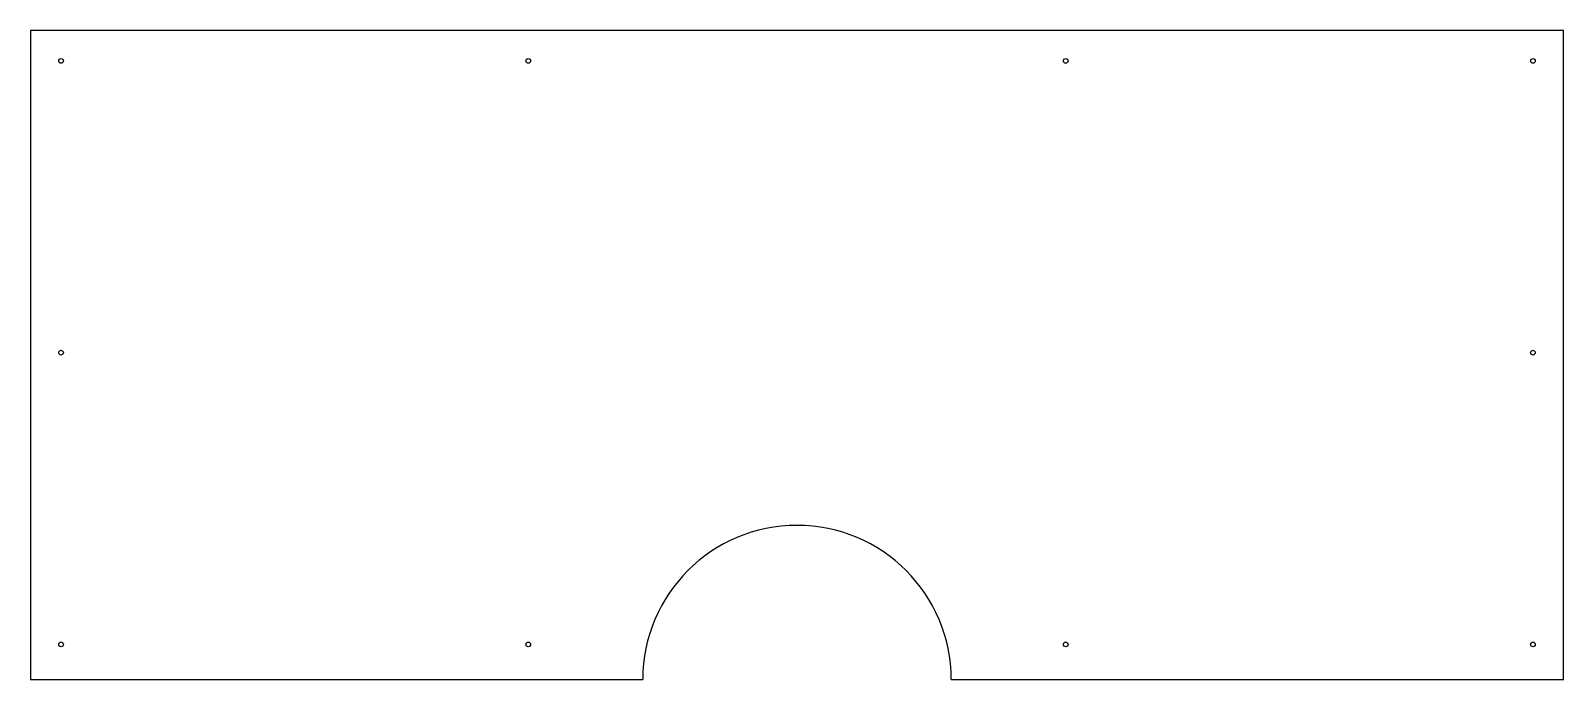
# Model space of a CAD drawing. Header units: millimetres. Extents: x -164 to 164, y 0 to 139.
import ezdxf

# ---------------------------------------------------------------- set-up
doc = ezdxf.new("R2010")
doc.units = ezdxf.units.MM

msp = doc.modelspace()

# ---------------------------------------------------------------- linework, layer by layer
at = {"color": 7, "linetype": 'Continuous', "lineweight": 25}
for p, q in [((164, 139), (-164, 139)), ((-164, 139), (-164, 0)), ((164, 0), (164, 139)), ((-164, 0), (-33, 0)), ((33, 0), (164, 0))]:
    msp.add_line(p, q, dxfattribs=at)
for centre in [(-157.5, 132.5), (-57.5, 132.5), (57.5, 132.5), (157.5, 132.5), (-157.5, 70), (157.5, 70), (-157.5, 7.5), (-57.5, 7.5), (57.5, 7.5), (157.5, 7.5)]:
    msp.add_circle(centre, 0.5, dxfattribs=at)
msp.add_arc((0, 0), 33, 0, 180, dxfattribs=at)

doc.saveas('drawing.dxf')
